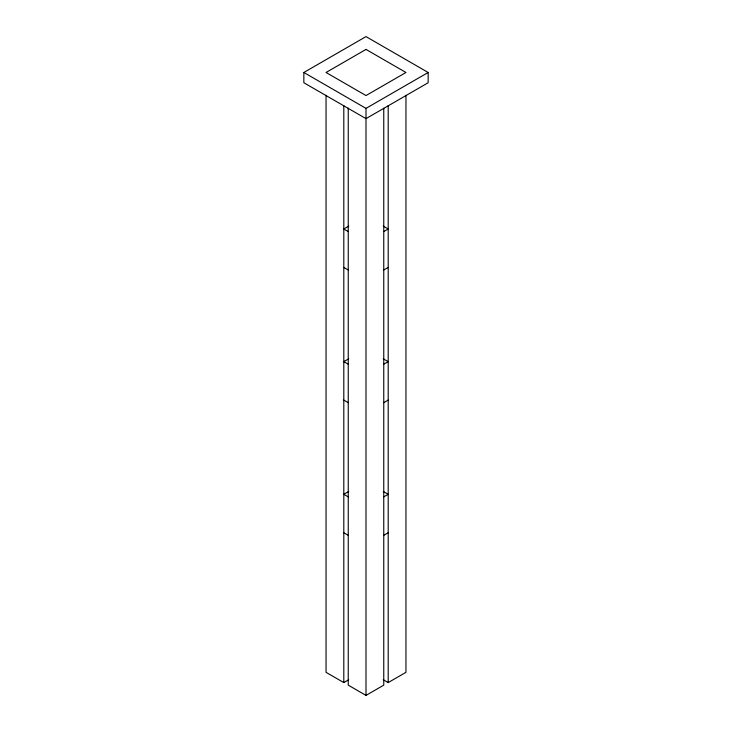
<?xml version="1.0" encoding="UTF-8"?>
<svg xmlns="http://www.w3.org/2000/svg" width="732" height="732" viewBox="0 0 732 732"><rect width="100%" height="100%" fill="white"/><g stroke="black" fill="none" stroke-linecap="round" stroke-linejoin="round"><path stroke-width="1.1" d="M303.844 72.486L366 36.6L428.156 72.486L428.156 82.743L366 118.63L303.844 82.743L303.844 72.486L366 108.373L428.156 72.486M348.734 226.142L343.802 228.988L348.24 231.55M383.76 231.55L388.198 228.988L383.266 226.142M383.76 269.998L388.198 267.436M348.734 358.799L343.802 361.645L348.24 364.207M383.76 364.207L388.198 361.645L383.266 358.799M383.76 402.655L388.198 400.093M348.734 491.456L343.802 494.301L348.24 496.863M383.76 496.863L388.198 494.301L383.266 491.456M383.76 535.321L388.198 532.75M326.042 95.306L326.042 672.333L343.802 682.581L348.734 679.735M348.24 108.126L348.24 685.143L366 695.4L383.76 685.143L383.76 108.126M383.266 679.735L388.198 682.581L405.958 672.333L405.958 95.306M343.802 267.436L348.24 269.998M343.802 400.093L348.24 402.655M343.802 532.75L348.24 535.321M388.198 105.564L388.198 682.581M366 108.373L366 695.4M343.802 105.564L343.802 682.581M366 49.419L326.042 72.486L366 95.553L405.958 72.486L366 49.419"/></g></svg>
